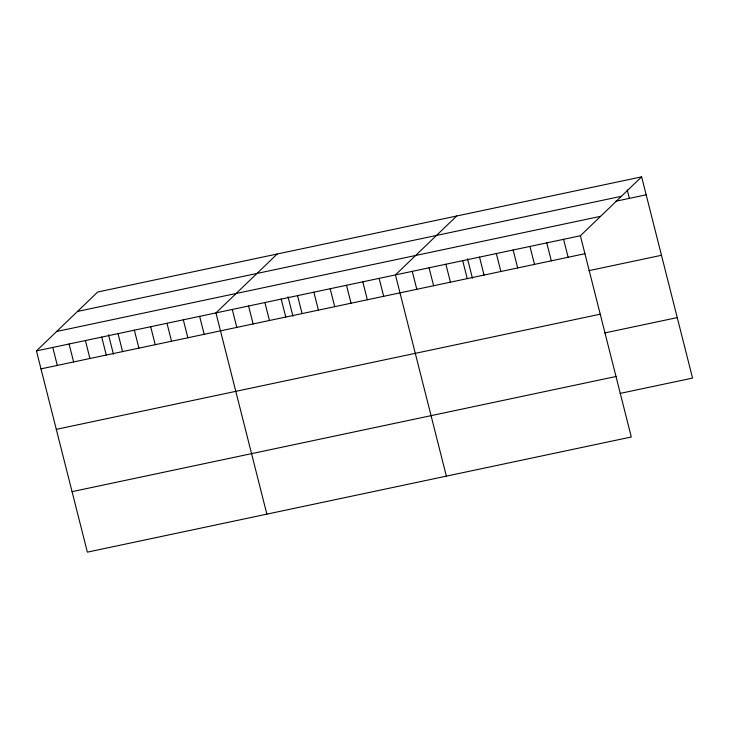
<?xml version="1.0" encoding="UTF-8"?>
<svg xmlns="http://www.w3.org/2000/svg" width="729" height="729" viewBox="0 0 729 729"><rect width="100%" height="100%" fill="white"/><g stroke="black" fill="none" stroke-linecap="round" stroke-linejoin="round"><path stroke-width="1.09" d="M641.629 176.855L580.393 235.759L631.305 436.99L87.371 552.145L36.45 350.913L97.695 292.01L641.629 176.855L692.55 378.087L620.042 393.432M277.193 254.011L215.948 312.914L266.869 514.136M456.691 216.012L395.446 274.906L446.367 476.137M77.484 311.447L621.418 196.292M615.704 201.259L646.176 194.807M56.662 331.476L600.596 216.322M36.45 350.913L580.393 235.759M40.988 368.865L584.931 253.701M588.968 270.641L661.476 255.287M56.297 429.345L600.231 314.19M604.742 332.953L677.241 317.607M72.062 491.656L616.005 376.501M627.222 189.923L629.364 198.361M563.581 239.312L568.119 257.264M546.768 242.875L551.306 260.827M529.956 246.438L534.494 264.381M513.143 249.992L517.681 267.944M496.331 253.555L500.869 271.498M479.518 257.109L484.056 275.061M467.517 258.804L472.438 278.241M462.705 260.672L467.243 278.624M445.884 264.235L450.431 282.178M429.071 267.789L433.618 285.741M412.259 271.352L416.806 289.295M379.135 278.369L383.673 296.311M362.814 281.822L367.352 299.765M346.494 285.276L351.041 303.218M330.173 288.73L334.72 306.681M313.862 292.183L318.4 310.135M297.541 295.637L302.079 313.588M288.019 296.803L292.94 316.24M281.221 299.09L285.768 317.042M264.9 302.544L269.448 320.496M248.589 306.007L253.127 323.949M232.269 309.461L236.807 327.403M199.628 316.368L204.175 334.31M183.316 319.821L187.854 337.773M166.996 323.275L171.534 341.227M150.675 326.729L155.222 344.68M134.355 330.182L138.902 348.134M118.043 333.636L122.581 351.588M108.521 334.802L113.442 354.239M101.723 337.099L106.261 355.041M85.402 340.552L89.949 358.495M69.082 344.006L73.629 361.948M52.77 347.46L57.309 365.402"/></g></svg>
